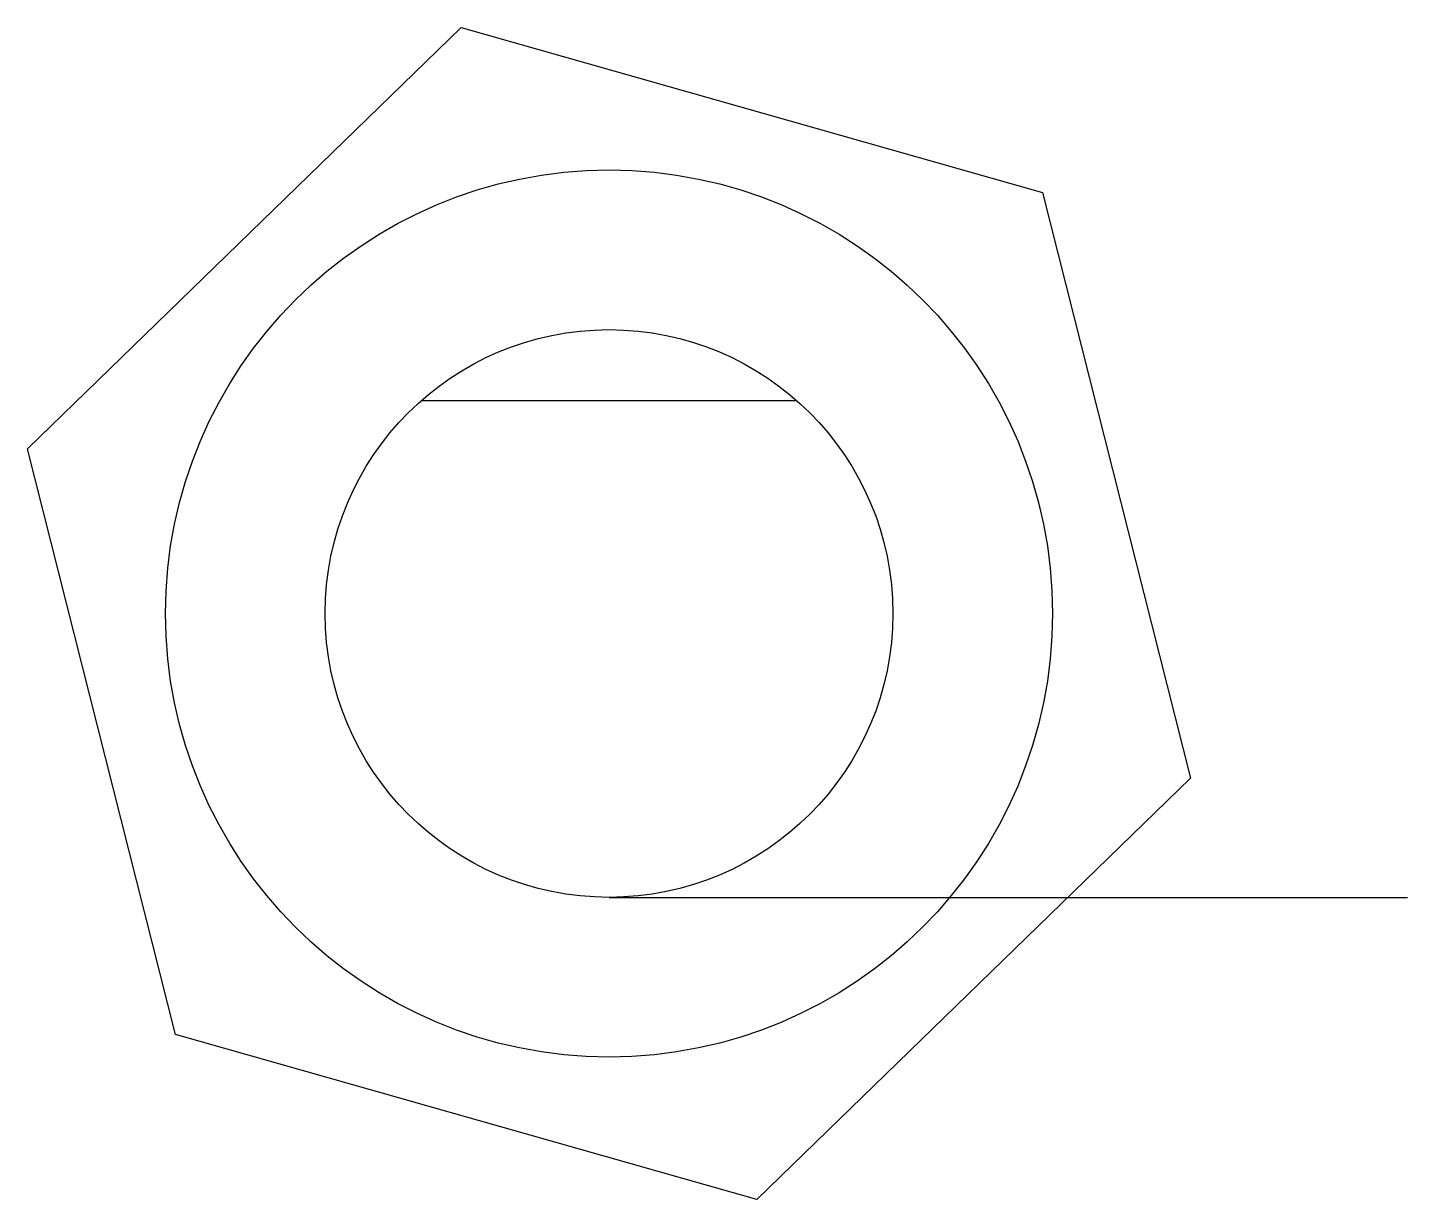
# Model space of a CAD drawing. Header units: millimetres. Extents: x -6.6 to 9, y -6.6 to 6.6.
import ezdxf

# ---------------------------------------------------------------- set-up
doc = ezdxf.new("R2010")
doc.units = ezdxf.units.MM
doc.layers.get('0').update_dxf_attribs({"linetype": 'CONTINUOUS'})

msp = doc.modelspace()

# ---------------------------------------------------------------- linework, layer by layer
for p, q in [((-2.117, 2.4), (2.117, 2.4)), ((0, -3.2), (9, -3.2))]:
    msp.add_line(p, q)
msp.add_lwpolyline([(4.887, 4.747), (6.554, -1.858), (1.668, -6.605), (-4.887, -4.747), (-6.554, 1.858), (-1.668, 6.605)], close=True)
for radius in [5, 3.2]:
    msp.add_circle((0, 0), radius)

doc.saveas('drawing.dxf')
